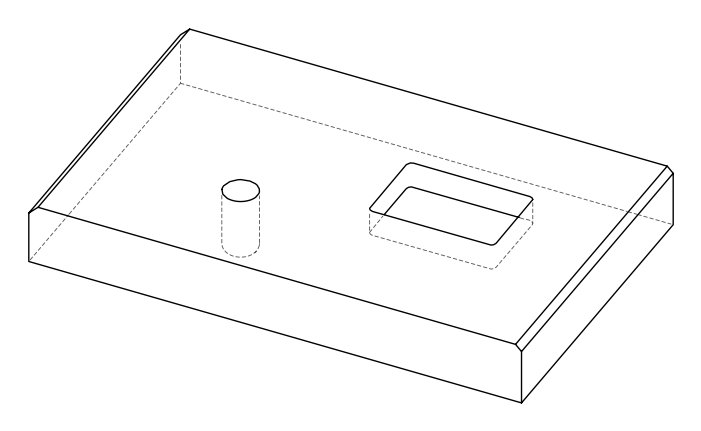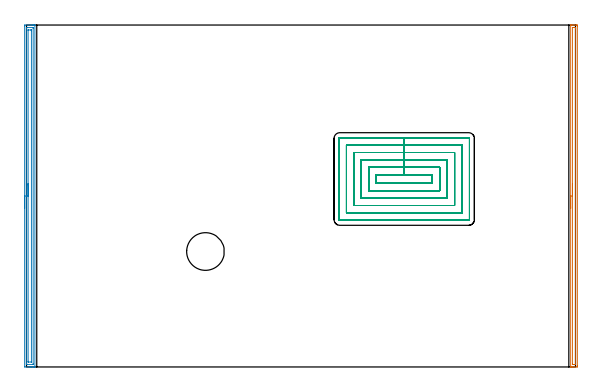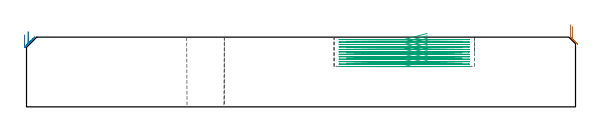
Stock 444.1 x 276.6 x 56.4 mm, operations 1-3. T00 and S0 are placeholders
(PLAN: 4 operations, 2 tool changes, 48.1 min)
(1 AREA_MILL | FG_CHAMFER_SURFACE | UGT0205_001 | 4.62 min | 4033 mm3)
(2 AREA_MILL_1 | FG_CHAMFER_SURFACE_1 | UGT0205_001 | 6.87 min | 9529 mm3)
(3 MILL_RECTANGULAR_POCKET | POCKET_RECTANGULAR_STRAIGHT | NXT0201_009 | Follow Part, ap 2, ae 75% | 34.06 min | 201940 mm3)
(4 MILL_THROUGH_HOLE_FROM_SOLID_MATERIAL | STEP1HOLE | NXT0201_007 | Circular | 2.57 min | 40952 mm3)
(TOOL UGT0205_001 | Chamfer Mill 20 x 3 x 45 deg. | D20 FL50 Z2)
(TOOL NXT0201_009 | ENDMILL 8mm [2P460-0800-NA 1630] | D8 FL26 Z6)
(TOOL NXT0201_007 | ENDMILL 25mm [R216.25-25050GCK54P 1620] | D25 R3 FL54 Z5)
(OP 1 AREA_MILL)
G17 G21 G94 G90
T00 M6
G54
G17 G0 G90 X440.2 Y128.3 S1061 M3
G43 Z66.4 H0
G94 G1 Y128.338 Z65.528 F250.
Y128.452 Z64.664
Y128.641 Z63.812
Y128.903 Z62.98
Y129.237 Z62.174
Y129.64 Z61.4
Y130.109 Z60.664
Y130.64 Z59.972
Y131.229 Z59.329
Y131.872 Z58.74
Y132.564 Z58.208
Y133.3 Z57.74
Y134.074 Z57.337
Y134.88 Z57.003
Y135.712 Z56.741
Y136.564 Z56.552
Y137.428 Z56.438
Y138.3 Z56.4
Y276.42
X440.203 Y276.591 Z56.388
X440.218 Y276.593 Z56.373
X440.594 Y276.6 Z56.006
X440.862 Z55.738
X441.574 Z55.021
X442.814 Z53.783
X444.226 Z52.369
X444.846 Z51.75
X445.11 Y276.597 Z51.486
X445.591 Y276.591 Z51.005
X445.595 Y276.463 Z51.003
X445.599 Y275.973 Z51.001
X445.6 Y275.478 Z51.
Y1.026
X445.599 Y0.627 Z51.001
X445.595 Y0.137 Z51.003
X445.591 Y0.009 Z51.005
X445.11 Y0. Z51.486
X443.342 Z53.253
X441.929 Z54.667
X441.574 Z55.021
X440.862 Z55.737
X440.594 Z56.006
X440.218 Y0.008 Z56.373
X440.203 Y0.009 Z56.388
X440.2 Y0.18 Z56.4
Y138.3
X441.614 Z54.986
X441.615 Y274.505 Z54.985
X441.616 Y274.558 Z54.984
X441.618 Y274.583 Z54.982
X441.62 Y274.589 Z54.98
X441.638 Y274.591 Z54.962
X442.049 Y274.599 Z54.551
X443.342 Z53.258
X443.819 Y274.597 Z52.781
X444.064 Y274.59 Z52.536
X444.179 Y274.583 Z52.421
X444.185 Y274.227 Z52.415
Y274.185
Y2.095
X444.184 Y2.042 Z52.416
X444.182 Y2.017 Z52.418
X444.18 Y2.011 Z52.42
X444.162 Y2.009 Z52.438
X443.751 Y2.001 Z52.849
X442.458 Z54.142
X441.981 Y2.003 Z54.619
X441.736 Y2.01 Z54.864
X441.621 Y2.017 Z54.979
X441.615 Y2.373 Z54.985
Y2.415
X441.614 Y138.3 Z54.986
Y139.172 Z55.024
Y140.037 Z55.138
Y140.888 Z55.326
Y141.72 Z55.589
Y142.526 Z55.923
Y143.3 Z56.325
Y144.036 Z56.794
Y144.728 Z57.325
Y145.371 Z57.915
Y145.96 Z58.558
Y146.492 Z59.25
Y146.96 Z59.986
Y147.363 Z60.76
Y147.697 Z61.566
Y147.959 Z62.398
Y148.148 Z63.249
Y148.262 Z64.114
Y148.3 Z64.986
G0 Z66.4
M5
M2
(OP 2 AREA_MILL_1)
G17 G21 G94 G90
T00 M6
G54
G17 G0 G90 X-1.5 Y128.3 S1061 M3
G43 Z66.4 H0
Z58.1
G94 G1 Y128.338 Z57.228 F250.
Y128.452 Z56.364
Y128.641 Z55.512
Y128.903 Z54.68
Y129.237 Z53.874
Y129.64 Z53.1
Y130.109 Z52.364
Y130.64 Z51.672
Y131.229 Z51.029
Y131.872 Z50.44
Y132.564 Z49.909
Y133.3 Z49.44
Y134.074 Z49.037
Y134.88 Z48.703
Y135.712 Z48.441
Y136.564 Z48.252
Y137.429 Z48.138
Y138.3 Z48.1
Y275.973
X-1.497 Y276.283 Z48.102
X-1.492 Y276.59 Z48.106
X-1.18 Y276.6 Z48.417
X3.541 Z53.136
X4.965 Z54.561
X5.323 Z54.918
X6.04 Z55.64
X6.329 Z55.929
X6.746 Y276.593 Z56.337
X6.797 Y276.59 Z56.388
X6.8 Y276.42 Z56.4
Y0.18
X6.797 Y0.01 Z56.388
X6.746 Y0.007 Z56.337
X6.329 Y0. Z55.928
X6.04 Z55.64
X5.323 Z54.918
X4.074 Z53.671
X3.541 Z53.136
X2.821 Z52.416
X-1.181 Z48.417
X-1.492 Y0.01 Z48.106
X-1.499 Y0.32 Z48.099
X-1.5 Y138.3 Z48.1
X-0.086 Z49.514
Y274.248
X-0.085 Y274.311 Z49.515
X-0.079 Y274.436 Z49.521
X-0.068 Y274.591 Z49.532
X-0.023 Y274.593 Z49.577
X0.455 Y274.599 Z50.055
X4.91 Z54.51
X5.323 Y274.593 Z54.923
X5.375 Y274.59 Z54.975
X5.383 Y274.373 Z54.983
X5.385 Y274.248 Z54.985
X5.386 Y274.185 Z54.986
Y2.352
X5.385 Y2.289 Z54.985
X5.379 Y2.164 Z54.979
X5.368 Y2.01 Z54.968
X5.323 Y2.007 Z54.923
X4.845 Y2.001 Z54.445
X0.39 Z49.99
X-0.023 Y2.007 Z49.577
X-0.075 Y2.01 Z49.525
X-0.083 Y2.226 Z49.517
X-0.085 Y2.352 Z49.515
X-0.086 Y2.415 Z49.514
Y138.3
X1.328 Z50.928
X1.329 Y272.505 Z50.929
X1.33 Y272.559 Z50.93
X1.332 Y272.584 Z50.932
X1.334 Y272.59 Z50.934
X1.355 Y272.592 Z50.955
X1.558 Y272.599 Z51.158
X3.541 Z53.141
X3.743 Y272.596 Z53.343
X3.877 Y272.59 Z53.477
X3.965 Y272.584 Z53.565
X3.967 Y272.541 Z53.567
X3.969 Y272.397 Z53.569
X3.971 Y271.966 Z53.571
Y4.095
X3.97 Y4.041 Z53.57
X3.968 Y4.016 Z53.568
X3.966 Y4.01 Z53.566
X3.945 Y4.008 Z53.545
X3.742 Y4.001 Z53.342
X1.759 Z51.359
X1.557 Y4.004 Z51.157
X1.422 Y4.01 Z51.022
X1.335 Y4.016 Z50.935
X1.333 Y4.059 Z50.933
X1.331 Y4.203 Z50.931
X1.329 Y4.634 Z50.929
X1.328 Y138.3 Z50.928
Y139.172 Z50.967
Y140.037 Z51.08
Y140.888 Z51.269
Y141.72 Z51.532
Y142.526 Z51.865
Y143.3 Z52.268
Y144.036 Z52.737
Y144.728 Z53.268
Y145.371 Z53.857
Y145.961 Z54.501
Y146.492 Z55.193
Y146.96 Z55.928
Y147.363 Z56.702
Y147.697 Z57.508
Y147.959 Z58.34
Y148.148 Z59.192
Y148.262 Z60.057
Y148.3 Z60.928
G0 Z66.4
M5
M2
(OP 3 MILL_RECTANGULAR_POCKET)
G17 G21 G94 G90
T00 M6
G54
G17 G0 G90 X324.148 Y155.5 S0 M3
G43 Z66.4 H1
Z59.4
G94 G1 X305.55 Z54.417 F250.
X282.8 F500.
Y148.6
X328.3
Y155.5
X305.55
Y161.5
X276.8
Y142.6
X334.3
Y161.5
X305.55
Y167.5
X270.8
Y136.6
X340.3
Y167.5
X305.55
Y173.5
X264.8
Y130.6
X346.3
Y173.5
X305.55
Y179.5
X258.8
Y124.6
X352.3
Y179.5
X305.55
Y185.5
X253.4
G3 X252.8 Y184.9 R0.6
G1 Y119.2
G3 X253.4 Y118.6 R0.6
G1 X357.7
G3 X358.3 Y119.2 R0.6
G1 Y184.9
G3 X357.7 Y185.5 R0.6
G1 X305.55
X304.55
G0 X324.148 Y155.5 Z57.417
G1 X305.55 Z52.433 F250.
X282.8 F500.
Y148.6
X328.3
Y155.5
X305.55
Y161.5
X276.8
Y142.6
X334.3
Y161.5
X305.55
Y167.5
X270.8
Y136.6
X340.3
Y167.5
X305.55
Y173.5
X264.8
Y130.6
X346.3
Y173.5
X305.55
Y179.5
X258.8
Y124.6
X352.3
Y179.5
X305.55
Y185.5
X253.4
G3 X252.8 Y184.9 R0.6
G1 Y119.2
G3 X253.4 Y118.6 R0.6
G1 X357.7
G3 X358.3 Y119.2 R0.6
G1 Y184.9
G3 X357.7 Y185.5 R0.6
G1 X305.55
X304.55
G0 X324.148 Y155.5 Z55.433
G1 X305.55 Z50.45 F250.
X282.8 F500.
Y148.6
X328.3
Y155.5
X305.55
Y161.5
X276.8
Y142.6
X334.3
Y161.5
X305.55
Y167.5
X270.8
Y136.6
X340.3
Y167.5
X305.55
Y173.5
X264.8
Y130.6
X346.3
Y173.5
X305.55
Y179.5
X258.8
Y124.6
X352.3
Y179.5
X305.55
Y185.5
X253.4
G3 X252.8 Y184.9 R0.6
G1 Y119.2
G3 X253.4 Y118.6 R0.6
G1 X357.7
G3 X358.3 Y119.2 R0.6
G1 Y184.9
G3 X357.7 Y185.5 R0.6
G1 X305.55
X304.55
G0 X324.148 Y155.5 Z53.45
G1 X305.55 Z48.467 F250.
X282.8 F500.
Y148.6
X328.3
Y155.5
X305.55
Y161.5
X276.8
Y142.6
X334.3
Y161.5
X305.55
Y167.5
X270.8
Y136.6
X340.3
Y167.5
X305.55
Y173.5
X264.8
Y130.6
X346.3
Y173.5
X305.55
Y179.5
X258.8
Y124.6
X352.3
Y179.5
X305.55
Y185.5
X253.4
G3 X252.8 Y184.9 R0.6
G1 Y119.2
G3 X253.4 Y118.6 R0.6
G1 X357.7
G3 X358.3 Y119.2 R0.6
G1 Y184.9
G3 X357.7 Y185.5 R0.6
G1 X305.55
X304.55
G0 X324.148 Y155.5 Z51.467
G1 X305.55 Z46.483 F250.
X282.8 F500.
Y148.6
X328.3
Y155.5
X305.55
Y161.5
X276.8
Y142.6
X334.3
Y161.5
X305.55
Y167.5
X270.8
Y136.6
X340.3
Y167.5
X305.55
Y173.5
X264.8
Y130.6
X346.3
Y173.5
X305.55
Y179.5
X258.8
Y124.6
X352.3
Y179.5
X305.55
Y185.5
X253.4
G3 X252.8 Y184.9 R0.6
G1 Y119.2
G3 X253.4 Y118.6 R0.6
G1 X357.7
G3 X358.3 Y119.2 R0.6
G1 Y184.9
G3 X357.7 Y185.5 R0.6
G1 X305.55
X304.55
G0 X324.148 Y155.5 Z49.483
G1 X305.55 Z44.5 F250.
X282.8 F500.
Y148.6
X328.3
Y155.5
X305.55
Y161.5
X276.8
Y142.6
X334.3
Y161.5
X305.55
Y167.5
X270.8
Y136.6
X340.3
Y167.5
X305.55
Y173.5
X264.8
Y130.6
X346.3
Y173.5
X305.55
Y179.5
X258.8
Y124.6
X352.3
Y179.5
X305.55
Y185.5
X253.4
G3 X252.8 Y184.9 R0.6
G1 Y119.2
G3 X253.4 Y118.6 R0.6
G1 X357.7
G3 X358.3 Y119.2 R0.6
G1 Y184.9
G3 X357.7 Y185.5 R0.6
G1 X305.55
X304.55
G0 X324.148 Y155.5 Z47.5
G1 X305.55 Z42.517 F250.
X282.8 F500.
Y148.6
X328.3
Y155.5
X305.55
Y161.5
X276.8
Y142.6
X334.3
Y161.5
X305.55
Y167.5
X270.8
Y136.6
X340.3
Y167.5
X305.55
Y173.5
X264.8
Y130.6
X346.3
Y173.5
X305.55
Y179.5
X258.8
Y124.6
X352.3
Y179.5
X305.55
Y185.5
X253.4
G3 X252.8 Y184.9 R0.6
G1 Y119.2
G3 X253.4 Y118.6 R0.6
G1 X357.7
G3 X358.3 Y119.2 R0.6
G1 Y184.9
G3 X357.7 Y185.5 R0.6
G1 X305.55
X304.55
G0 X324.148 Y155.5 Z45.517
G1 X305.55 Z40.533 F250.
X282.8 F500.
Y148.6
X328.3
Y155.5
X305.55
Y161.5
X276.8
Y142.6
X334.3
Y161.5
X305.55
Y167.5
X270.8
Y136.6
X340.3
Y167.5
X305.55
Y173.5
X264.8
Y130.6
X346.3
Y173.5
X305.55
Y179.5
X258.8
Y124.6
X352.3
Y179.5
X305.55
Y185.5
X253.4
G3 X252.8 Y184.9 R0.6
G1 Y119.2
G3 X253.4 Y118.6 R0.6
G1 X357.7
G3 X358.3 Y119.2 R0.6
G1 Y184.9
G3 X357.7 Y185.5 R0.6
G1 X305.55
X304.55
G0 X324.148 Y155.5 Z43.533
G1 X305.55 Z38.55 F250.
X282.8 F500.
Y148.6
X328.3
Y155.5
X305.55
Y161.5
X276.8
Y142.6
X334.3
Y161.5
X305.55
Y167.5
X270.8
Y136.6
X340.3
Y167.5
X305.55
Y173.5
X264.8
Y130.6
X346.3
Y173.5
X305.55
Y179.5
X258.8
Y124.6
X352.3
Y179.5
X305.55
Y185.5
X253.4
G3 X252.8 Y184.9 R0.6
G1 Y119.2
G3 X253.4 Y118.6 R0.6
G1 X357.7
G3 X358.3 Y119.2 R0.6
G1 Y184.9
G3 X357.7 Y185.5 R0.6
G1 X305.55
X304.55
G0 X324.148 Y155.5 Z41.55
G1 X305.55 Z36.567 F250.
X282.8 F500.
Y148.6
X328.3
Y155.5
X305.55
Y161.5
X276.8
Y142.6
X334.3
Y161.5
X305.55
Y167.5
X270.8
Y136.6
X340.3
Y167.5
X305.55
Y173.5
X264.8
Y130.6
X346.3
Y173.5
X305.55
Y179.5
X258.8
Y124.6
X352.3
Y179.5
X305.55
Y185.5
X253.4
G3 X252.8 Y184.9 R0.6
G1 Y119.2
G3 X253.4 Y118.6 R0.6
G1 X357.7
G3 X358.3 Y119.2 R0.6
G1 Y184.9
G3 X357.7 Y185.5 R0.6
G1 X305.55
X304.55
G0 X324.148 Y155.5 Z39.567
G1 X305.55 Z34.583 F250.
X282.8 F500.
Y148.6
X328.3
Y155.5
X305.55
Y161.5
X276.8
Y142.6
X334.3
Y161.5
X305.55
Y167.5
X270.8
Y136.6
X340.3
Y167.5
X305.55
Y173.5
X264.8
Y130.6
X346.3
Y173.5
X305.55
Y179.5
X258.8
Y124.6
X352.3
Y179.5
X305.55
Y185.5
X253.4
G3 X252.8 Y184.9 R0.6
G1 Y119.2
G3 X253.4 Y118.6 R0.6
G1 X357.7
G3 X358.3 Y119.2 R0.6
G1 Y184.9
G3 X357.7 Y185.5 R0.6
G1 X305.55
X304.55
G0 X324.148 Y155.5 Z37.583
G1 X305.55 Z32.6 F250.
X282.8 F500.
Y148.6
X328.3
Y155.5
X305.55
Y161.5
X276.8
Y142.6
X334.3
Y161.5
X305.55
Y167.5
X270.8
Y136.6
X340.3
Y167.5
X305.55
Y173.5
X264.8
Y130.6
X346.3
Y173.5
X305.55
Y179.5
X258.8
Y124.6
X352.3
Y179.5
X305.55
Y185.5
X253.4
G3 X252.8 Y184.9 R0.6
G1 Y119.2
G3 X253.4 Y118.6 R0.6
G1 X357.7
G3 X358.3 Y119.2 R0.6
G1 Y184.9
G3 X357.7 Y185.5 R0.6
G1 X305.55
X304.55
G0 Z66.4
M5
M2
